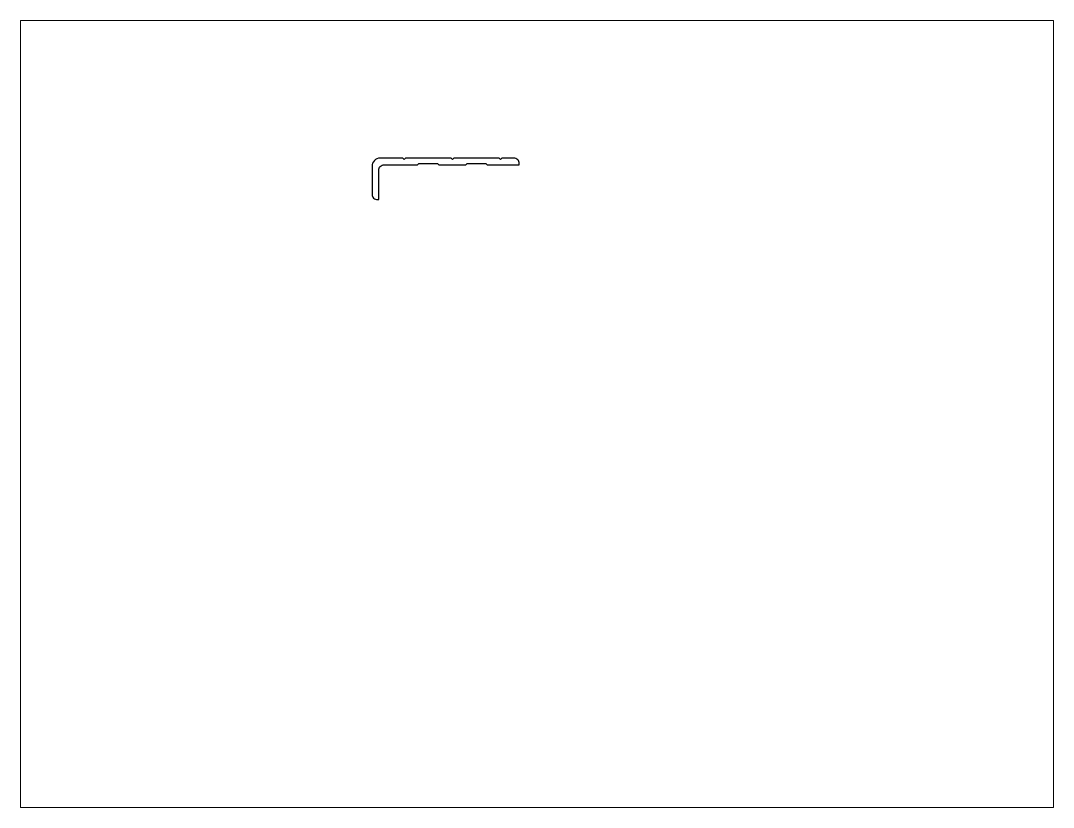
# Paper-space layout 'Layout1' of a CAD drawing. Extents: x 27 to 240, y 20 to 183.
# The model-space entities are those that its viewports show. They can reach past a viewport. Long polylines and large blocks are cut down to what shows.
import ezdxf

# ---------------------------------------------------------------- set-up
doc = ezdxf.new("R2010")
doc.units = 0
doc.header["$LTSCALE"] = 15
doc.layers.get('0').update_dxf_attribs({"linetype": 'CONTINUOUS'})
doc.layers.add('ANA', color=220, linetype='CONTINUOUS')

msp = doc.modelspace()

# ---------------------------------------------------------------- linework, layer by layer
at = {"layer": 'ANA', "color": 0}
msp.add_lwpolyline([(171.89, 223.38), (183.88, 223.38), (183.88, 223.88, 0.414214), (181.89, 225.88), (177.39, 225.88), (176.89, 225.38), (176.39, 225.88), (159.39, 225.88), (158.89, 225.38), (158.39, 225.88), (141.39, 225.88), (140.89, 225.38), (140.39, 225.88), (131.89, 225.88, 0.414214), (128.89, 222.88), (128.89, 212.38, 0.414214), (130.89, 210.38), (131.39, 210.38), (131.39, 221.38, -0.414214), (133.39, 223.38), (145.89, 223.38), (146.39, 223.88), (153.39, 223.88), (153.89, 223.38), (163.89, 223.38), (164.39, 223.88), (171.39, 223.88)], format="xyb", close=True, dxfattribs=at)

psp = doc.layouts.get("Layout1")

# ---------------------------------------------------------------- viewports
at = {"layer": '0', "color": 0, "linetype": 'BYBLOCK', "ltscale": 0.05}
psp.add_viewport(center=(133.35, 101.6), size=(213.36, 162.56), view_center_point=(190.51, 130.3), view_height=293.8955, dxfattribs=at)

doc.saveas('drawing.dxf')
